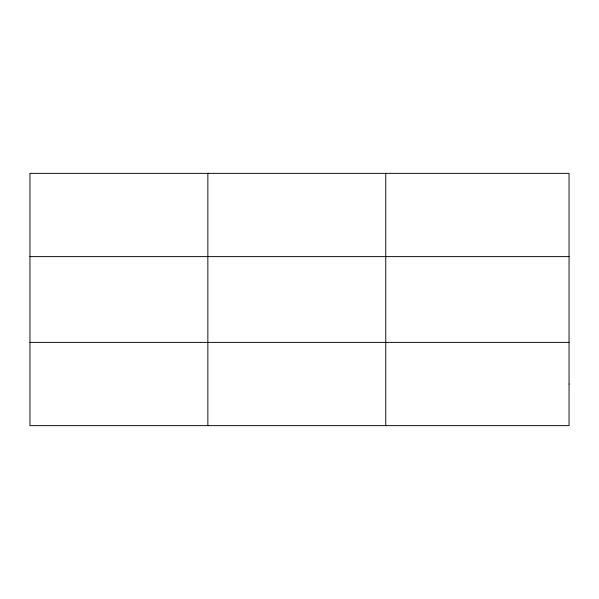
<?xml version="1.0" encoding="UTF-8"?>
<svg xmlns="http://www.w3.org/2000/svg" width="599" height="599" viewBox="0 0 599 599"><rect width="100%" height="100%" fill="white"/><g stroke="black" fill="none" stroke-linecap="round" stroke-linejoin="round"><path stroke-width="0.9" d="M207.853 173.358L207.853 425.642M385.756 173.358L385.756 425.642M29.95 256.612L569.05 256.612M29.95 342.388L569.05 342.388M569.05 384.019L569.05 425.642L29.95 425.642L29.95 173.358L569.05 173.358L569.05 384.019"/></g></svg>
